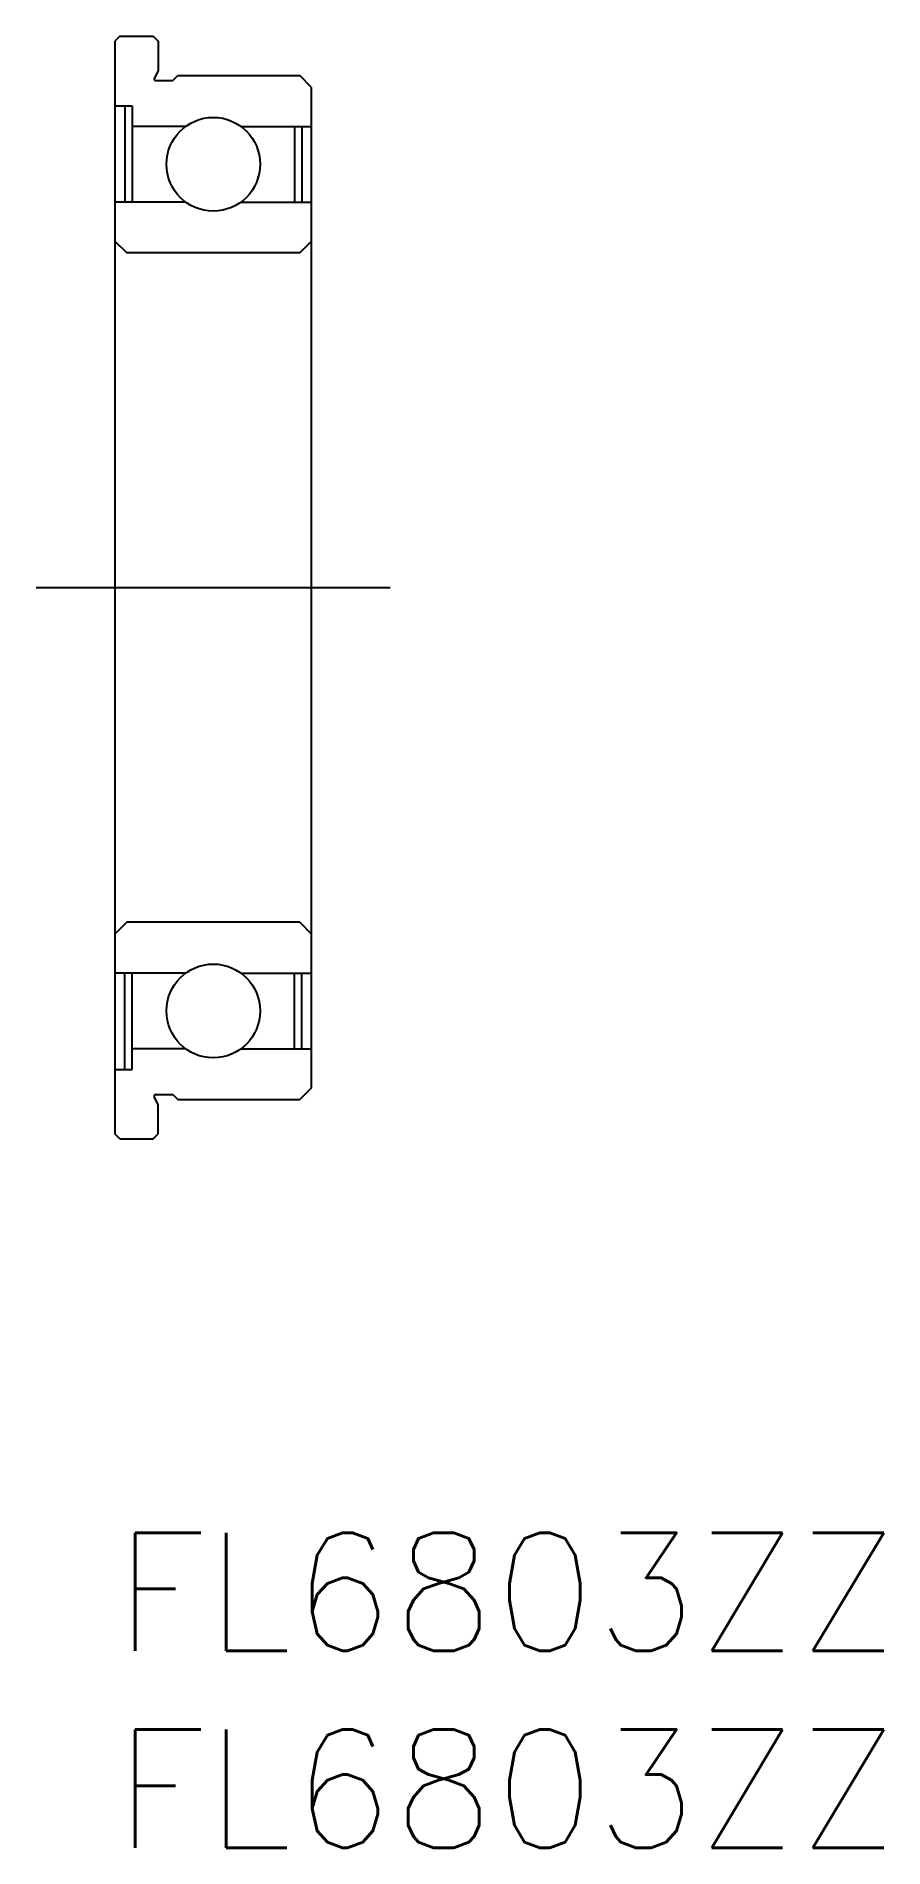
# Model space of a CAD drawing. Extents: x -2 to 19.5, y -8 to 38.
import ezdxf

# ---------------------------------------------------------------- set-up
doc = ezdxf.new("R2010")
doc.units = 0
doc.header["$LTSCALE"] = 0.5
doc.linetypes.add('CENTER', pattern=[50.8, 31.75, -6.35, 6.35, -6.35])
for name, color, linetype in [('MSM_CENTER', 1, 'CENTER'), ('MSM_CONTINUOUS', 7, 'CONTINUOUS'), ('MSM_PART_NUMBER', 7, 'CONTINUOUS')]:
    doc.layers.add(name, color=color, linetype=linetype)
doc.styles.get("Standard").update_dxf_attribs({"font": 'txt.shx', "height": 3, "bigfont": 'bigfont.shx'})

# ---------------------------------------------------------------- blocks, each defined once
blk = doc.blocks.new('*U2')
at = {"layer": 'MSM_PART_NUMBER'}
blk.add_text('FL6803ZZ', height=3, dxfattribs=at).set_placement((0, -3))
blk = doc.blocks.new('*U3')
at = {"layer": 'MSM_PART_NUMBER'}
blk.add_text('FL6803ZZ', height=3, dxfattribs=at).set_placement((0, -8))

msp = doc.modelspace()

# ---------------------------------------------------------------- linework, layer by layer
at = {"layer": 'MSM_CENTER'}
msp.add_line((-2, 24), (7, 24), dxfattribs=at)
at = {"layer": 'MSM_CONTINUOUS'}
for p, q in [((0.125, 38), (0, 37.875)), ((0, 37.875), (0, 10.125)), ((0.125, 38), (0.975, 38)), ((0.975, 38), (1.1, 37.875)), ((1.1, 37.875), (1.1, 37.125)), ((1.1, 37.125), (1.002, 36.929)), ((1.036, 36.875), (1.475, 36.875)), ((1.475, 36.875), (1.6, 37)), ((1.6, 37), (4.7, 37)), ((5, 36.7), (4.7, 37)), ((5, 11.3), (5, 36.7)), ((0, 36.234), (0.438, 36.234)), ((0.25, 36.234), (0.25, 33.79)), ((0.438, 36.234), (0.438, 33.79)), ((1.796, 35.71), (0.438, 35.71)), ((3.204, 35.71), (5, 35.71)), ((4.562, 35.71), (4.562, 33.79)), ((4.75, 35.71), (4.75, 33.79)), ((1.796, 33.79), (0, 33.79)), ((3.204, 33.79), (5, 33.79)), ((0, 32.8), (0.3, 32.5)), ((4.7, 32.5), (5, 32.8)), ((4.7, 32.5), (0.3, 32.5)), ((0, 15.2), (0.3, 15.5)), ((4.7, 15.5), (0.3, 15.5)), ((4.7, 15.5), (5, 15.2)), ((1.796, 14.21), (0, 14.21)), ((0.25, 11.766), (0.25, 14.21)), ((0.438, 11.766), (0.438, 14.21)), ((3.204, 14.21), (5, 14.21)), ((4.562, 12.29), (4.562, 14.21)), ((4.75, 12.29), (4.75, 14.21)), ((1.796, 12.29), (0.438, 12.29)), ((3.204, 12.29), (5, 12.29)), ((0, 11.766), (0.438, 11.766)), ((1.1, 10.875), (1.002, 11.071)), ((1.036, 11.125), (1.475, 11.125)), ((1.475, 11.125), (1.6, 11)), ((5, 11.3), (4.7, 11)), ((1.1, 10.125), (1.1, 10.875)), ((1.6, 11), (4.7, 11)), ((0.125, 10), (0, 10.125)), ((0.975, 10), (1.1, 10.125)), ((0.125, 10), (0.975, 10))]:
    msp.add_line(p, q, dxfattribs=at)
for centre in [(2.5, 34.75), (2.5, 13.25)]:
    msp.add_circle(centre, 1.19, dxfattribs=at)
for centre, start, end in [((1.036, 36.912), 153.4349, 270), ((1.036, 11.087), 90, 206.5651)]:
    msp.add_arc(centre, 0.0375, start, end, dxfattribs=at)

# ---------------------------------------------------------------- block references
for name in ['*U2', '*U3']:
    msp.add_blockref(name, (0, 0), dxfattribs=at)

doc.saveas('drawing.dxf')
